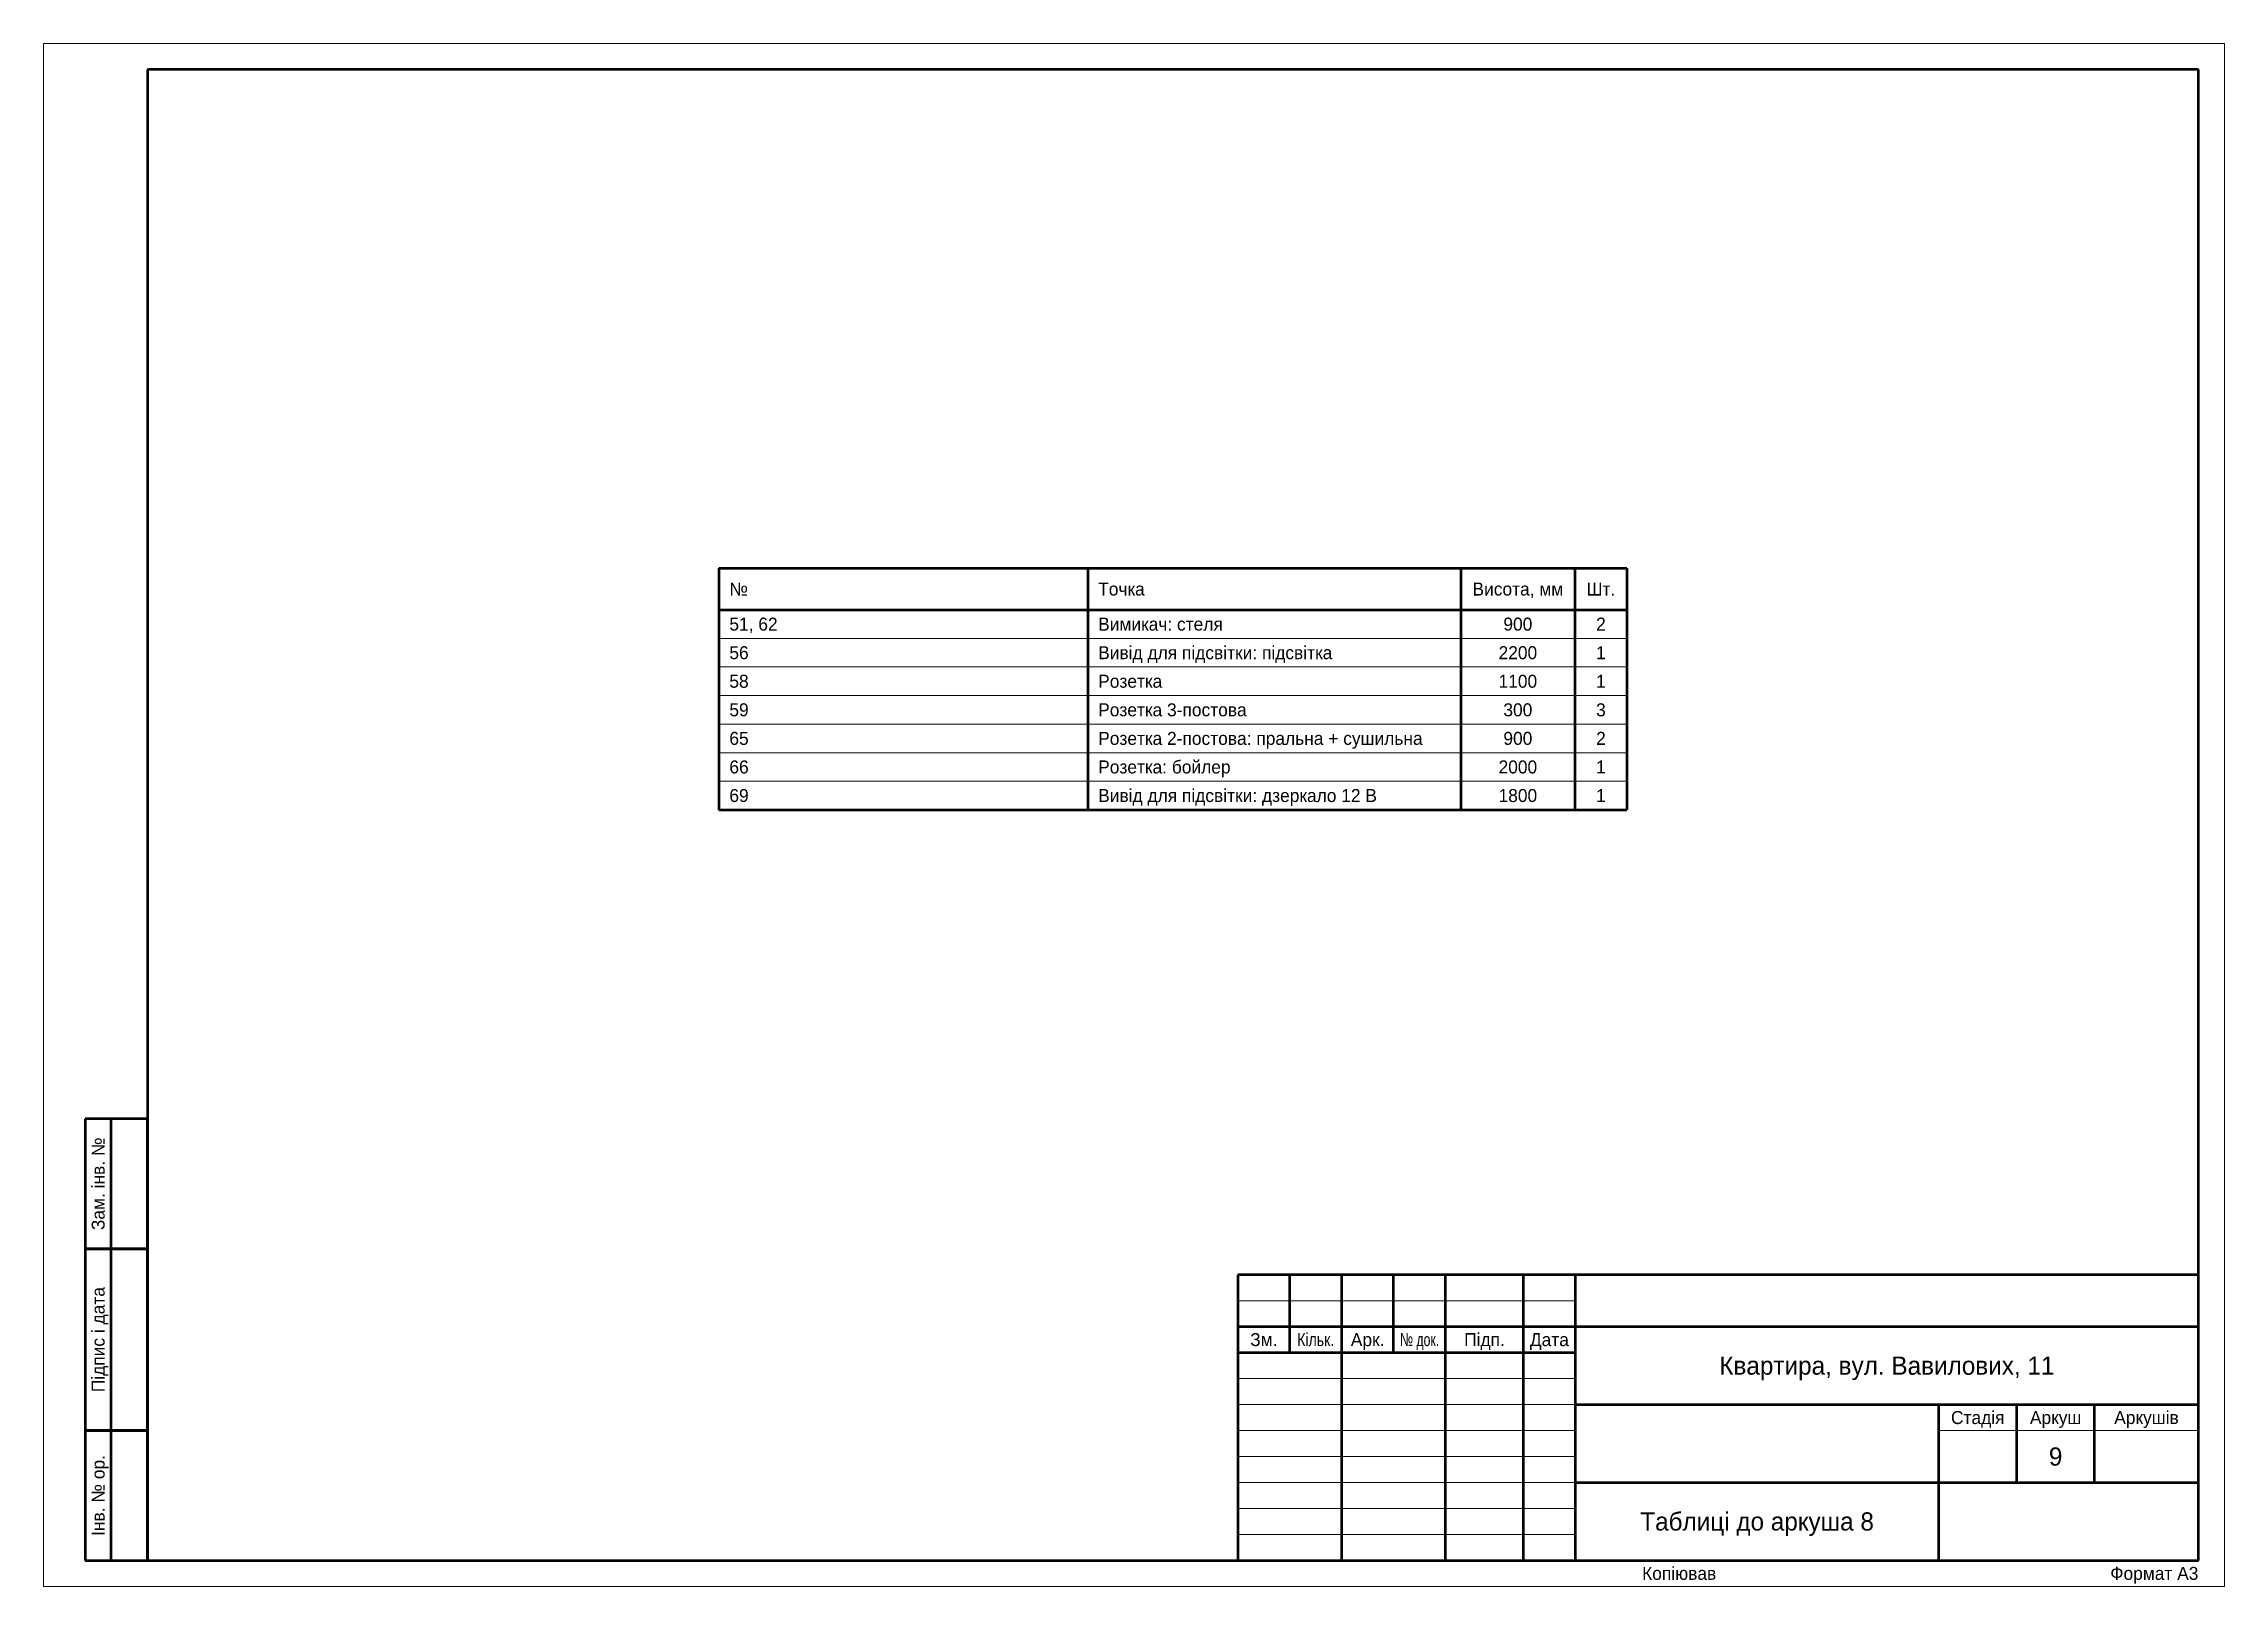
# Paper-space layout '09 Точки (продовження)' of a CAD drawing. Header units: millimetres. Extents: x 0 to 420, y 0 to 297.
import ezdxf
from ezdxf.enums import TextEntityAlignment as Align

# ---------------------------------------------------------------- set-up
doc = ezdxf.new("R2010")
doc.units = ezdxf.units.MM
doc.layers.add('A-SHEET', color=7, linetype='Continuous')
doc.layers.add('A-TEXT', color=7, linetype='Continuous')
doc.styles.add('PLEX_LIGHT', font='IBMPlexSans-Light.ttf')

# ---------------------------------------------------------------- blocks, each defined once
blk = doc.blocks.new('STAMP_F3')
at = {"lineweight": 50}
for p, q in [((185, 55), (0, 55)), ((0, 55), (0, 0)), ((10, 40), (10, 55)), ((20, 40), (20, 55)), ((30, 40), (30, 55)), ((40, 40), (40, 55)), ((55, 40), (55, 55)), ((65, 0), (65, 55)), ((185, 0), (185, 55)), ((0, 45), (65, 45)), ((65, 45), (185, 45)), ((0, 40), (65, 40)), ((20, 0), (20, 40)), ((40, 0), (40, 40)), ((55, 0), (55, 40)), ((65, 30), (185, 30)), ((135, 0), (135, 30)), ((150, 15), (150, 30)), ((165, 15), (165, 30)), ((65, 15), (185, 15)), ((0, 0), (185, 0))]:
    blk.add_line(p, q, dxfattribs=at)
at = {"lineweight": 18}
for p, q in [((0, 50), (65, 50)), ((0, 35), (65, 35)), ((0, 30), (65, 30)), ((0, 25), (65, 25)), ((135, 25), (185, 25)), ((0, 20), (65, 20)), ((0, 15), (65, 15)), ((0, 10), (65, 10)), ((0, 5), (65, 5))]:
    blk.add_line(p, q, dxfattribs=at)
at = {"style": 'PLEX_LIGHT'}
for s, p in [('Зм.', (5, 42.5)), ('Арк.', (25, 42.5)), ('Підп.', (47.5, 42.5)), ('Дата', (60, 42.5)), ('Стадія', (142.5, 27.5)), ('Аркуш', (157.5, 27.5)), ('Аркушів', (175, 27.5))]:
    blk.add_text(s, height=2.5, dxfattribs=at).set_placement(p, align=Align.MIDDLE_CENTER)
for s, width, p in [('Кільк.', 0.81045, (15, 42.5)), ('№ док.', 0.701948, (35, 42.5))]:
    blk.add_text(s, height=2.5, dxfattribs=dict(at, width=width)).set_placement(p, align=Align.MIDDLE_CENTER)
for tag, height, p in [('CODE', 5, (125, 50)), ('DATE1', 2.5, (60, 37.5)), ('OBJECT', 3.5, (125, 37.5)), ('DATE2', 2.5, (60, 32.5)), ('OBJECT_2', 3.5, (125, 31.9)), ('DATE3', 2.5, (60, 27.5)), ('DATE4', 2.5, (60, 22.5)), ('BUILDING', 3.5, (100, 22.5)), ('STAGE', 3.5, (142.5, 20)), ('SHEET', 3.5, (157.5, 20)), ('SHEETS', 3.5, (175, 20)), ('DATE5', 2.5, (60, 17.5)), ('BUILDING_2', 3.5, (100, 16.9)), ('DATE6', 2.5, (60, 12.5)), ('DATE7', 2.5, (60, 7.5)), ('IMAGE', 3.5, (100, 7.5)), ('ORG', 2.5, (160, 7.5)), ('ORG_2', 2.5, (160, 3.5)), ('DATE8', 2.5, (60, 2.5)), ('IMAGE_2', 3.5, (100, 1.9))]:
    blk.add_attdef(tag, text='', height=height, dxfattribs=at).set_placement(p, align=Align.MIDDLE_CENTER)
for tag, p in [('ROLE1', (1, 37.5)), ('NAME1', (21, 37.5)), ('ROLE2', (1, 32.5)), ('NAME2', (21, 32.5)), ('ROLE3', (1, 27.5)), ('NAME3', (21, 27.5)), ('ROLE4', (1, 22.5)), ('NAME4', (21, 22.5)), ('ROLE5', (1, 17.5)), ('NAME5', (21, 17.5)), ('ROLE6', (1, 12.5)), ('NAME6', (21, 12.5)), ('ROLE7', (1, 7.5)), ('NAME7', (21, 7.5)), ('ROLE8', (1, 2.5)), ('NAME8', (21, 2.5))]:
    blk.add_attdef(tag, text='', height=2.5, dxfattribs=at).set_placement(p, align=Align.MIDDLE_LEFT)

psp = doc.layouts.new('09 Точки (продовження)')

# ---------------------------------------------------------------- linework, layer by layer
at = {"layer": 'A-SHEET', "lineweight": 18}
for p, q in [((420, 297), (0, 297)), ((0, 297), (0, 0)), ((420, 0), (420, 297)), ((130.07, 182.5), (304.93, 182.5)), ((130.07, 177), (304.93, 177)), ((130.07, 171.5), (304.93, 171.5)), ((130.07, 166), (304.93, 166)), ((130.07, 160.5), (304.93, 160.5)), ((130.07, 155), (304.93, 155)), ((0, 0), (420, 0))]:
    psp.add_line(p, q, dxfattribs=at)
at = {"layer": 'A-SHEET', "lineweight": 50}
for p, q in [((415, 292), (20, 292)), ((20, 292), (20, 5)), ((415, 5), (415, 292)), ((130.07, 196), (304.93, 196)), ((130.07, 196), (130.07, 149.5)), ((201.1, 196), (201.1, 149.5)), ((272.93, 196), (272.93, 149.5)), ((294.93, 196), (294.93, 149.5)), ((304.93, 196), (304.93, 149.5)), ((130.07, 188), (304.93, 188)), ((130.07, 149.5), (304.93, 149.5)), ((20, 90), (8, 90)), ((8, 90), (8, 65)), ((13, 65), (13, 90)), ((20, 65), (20, 90)), ((20, 65), (8, 65)), ((8, 65), (8, 30)), ((8, 65), (20, 65)), ((13, 30), (13, 65)), ((20, 30), (20, 65)), ((20, 30), (8, 30)), ((8, 30), (8, 5)), ((8, 30), (20, 30)), ((13, 5), (13, 30)), ((20, 5), (20, 30)), ((8, 5), (20, 5)), ((20, 5), (415, 5))]:
    psp.add_line(p, q, dxfattribs=at)

# ---------------------------------------------------------------- block references
at = {"layer": 'A-SHEET'}
psp.add_blockref('STAMP_F3', (230, 5), dxfattribs=at).add_auto_attribs({'OBJECT': 'Квартира, вул. Вавилових, 11', 'IMAGE': 'Таблиці до аркуша 8', 'SHEET': '9'})

# ---------------------------------------------------------------- texts
at = {"layer": 'A-SHEET', "style": 'PLEX_LIGHT'}
for s, p in [('Зам. інв. №', (10.5, 77.5)), ('Підпис і дата', (10.5, 47.5)), ('Інв. № ор.', (10.5, 17.5))]:
    psp.add_text(s, height=2.5, rotation=90, dxfattribs=at).set_placement(p, align=Align.MIDDLE_CENTER)
psp.add_text('Копіював', height=2.5, dxfattribs=at).set_placement((315, 2.5), align=Align.MIDDLE_CENTER)
psp.add_text('Формат A3', height=2.5, dxfattribs=at).set_placement((415, 2.5), align=Align.MIDDLE_RIGHT)
at = {"layer": 'A-TEXT', "style": 'PLEX_LIGHT'}
for s, p in [('№', (132.07, 192)), ('Точка', (203.1, 192)), ('51, 62', (132.07, 185.25)), ('Вимикач: стеля', (203.1, 185.25)), ('56', (132.07, 179.75)), ('Вивід для підсвітки: підсвітка', (203.1, 179.75)), ('58', (132.07, 174.25)), ('Розетка', (203.1, 174.25)), ('59', (132.07, 168.75)), ('Розетка 3-постова', (203.1, 168.75)), ('65', (132.07, 163.25)), ('Розетка 2-постова: пральна + сушильна', (203.1, 163.25)), ('66', (132.07, 157.75)), ('Розетка: бойлер', (203.1, 157.75)), ('69', (132.07, 152.25)), ('Вивід для підсвітки: дзеркало 12 В', (203.1, 152.25))]:
    psp.add_text(s, height=2.5, dxfattribs=at).set_placement(p, align=Align.MIDDLE_LEFT)
for s, p in [('Висота, мм', (283.93, 192)), ('Шт.', (299.93, 192)), ('900', (283.93, 185.25)), ('2', (299.93, 185.25)), ('2200', (283.93, 179.75)), ('1', (299.93, 179.75)), ('1100', (283.93, 174.25)), ('1', (299.93, 174.25)), ('300', (283.93, 168.75)), ('3', (299.93, 168.75)), ('900', (283.93, 163.25)), ('2', (299.93, 163.25)), ('2000', (283.93, 157.75)), ('1', (299.93, 157.75)), ('1800', (283.93, 152.25)), ('1', (299.93, 152.25))]:
    psp.add_text(s, height=2.5, dxfattribs=at).set_placement(p, align=Align.MIDDLE_CENTER)

doc.saveas('drawing.dxf')
